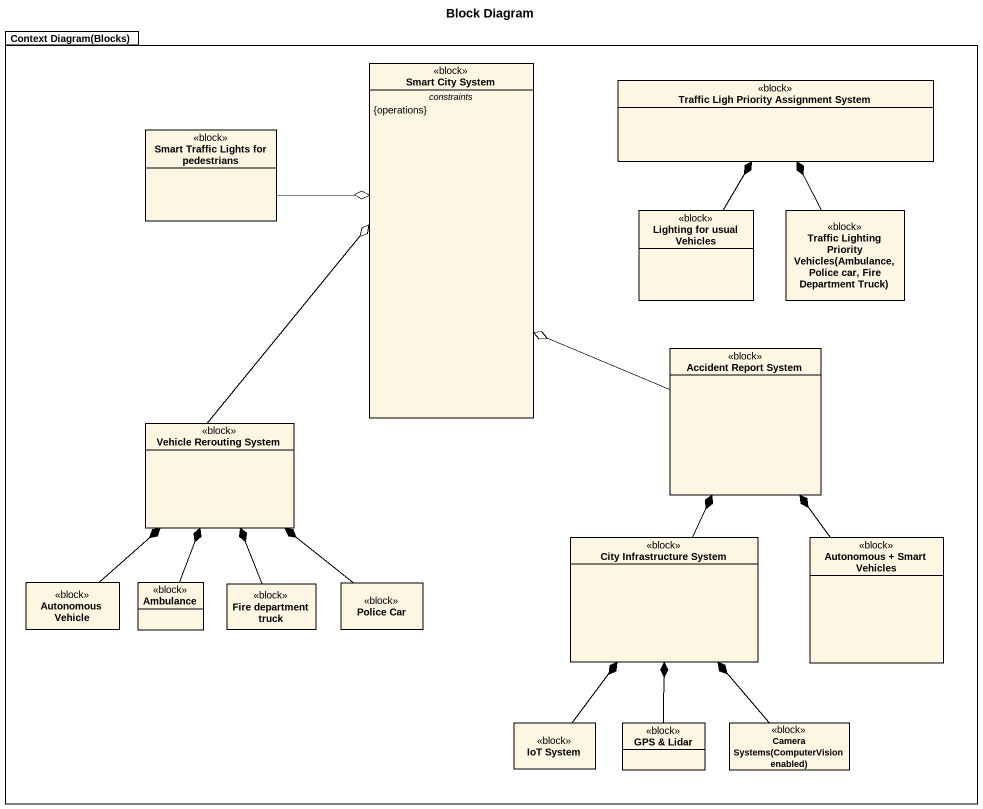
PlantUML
@startuml
title Block Diagram
hide circle
hide empty members
package "Context Diagram(Blocks)" as Context_Diagram_Blocks {
  class "Smart City System" as Smart_City_System <<block>> {
    -- constraints --
    {operations}
  }
  class "Traffic Ligh Priority Assignment System" as Traffic_Ligh_Priority <<block>>
  class "Smart Traffic Lights for pedestrians" as Smart_Traffic_Lights_for <<block>>
  class "Lighting for usual Vehicles" as Lighting_for_usual_Vehicles <<block>>
  class "Traffic Lighting Priority Vehicles(Ambulance, Police car, Fire Department Truck)" as Traffic_Lighting_Priority <<block>>
  class "Accident Report System" as Accident_Report_System <<block>>
  class "Vehicle Rerouting System" as Vehicle_Rerouting_System <<block>>
  class "City Infrastructure System" as City_Infrastructure_System <<block>>
  class "Autonomous + Smart Vehicles" as Autonomous_Smart_Vehicles <<block>>
  class "Autonomous Vehicle" as Autonomous_Vehicle <<block>>
  class Ambulance <<block>>
  class "Fire department truck" as Fire_department_truck <<block>>
  class "Police Car" as Police_Car <<block>>
  class "IoT System" as IoT_System <<block>>
  class "GPS & Lidar" as GPS_Lidar <<block>>
  class "Camera Systems(ComputerVision enabled)" as Camera_Systems <<block>>
}
Smart_Traffic_Lights_for -right-o Smart_City_System
Lighting_for_usual_Vehicles -up-* Traffic_Ligh_Priority
Traffic_Lighting_Priority -up-* Traffic_Ligh_Priority
Accident_Report_System -up-o Smart_City_System
Vehicle_Rerouting_System -up-o Smart_City_System
City_Infrastructure_System -up-* Accident_Report_System
Autonomous_Smart_Vehicles -up-* Accident_Report_System
Autonomous_Vehicle -up-* Vehicle_Rerouting_System
Ambulance -up-* Vehicle_Rerouting_System
Fire_department_truck -up-* Vehicle_Rerouting_System
Police_Car -up-* Vehicle_Rerouting_System
IoT_System -up-* City_Infrastructure_System
GPS_Lidar -up-* City_Infrastructure_System
Camera_Systems -up-* City_Infrastructure_System
@enduml
